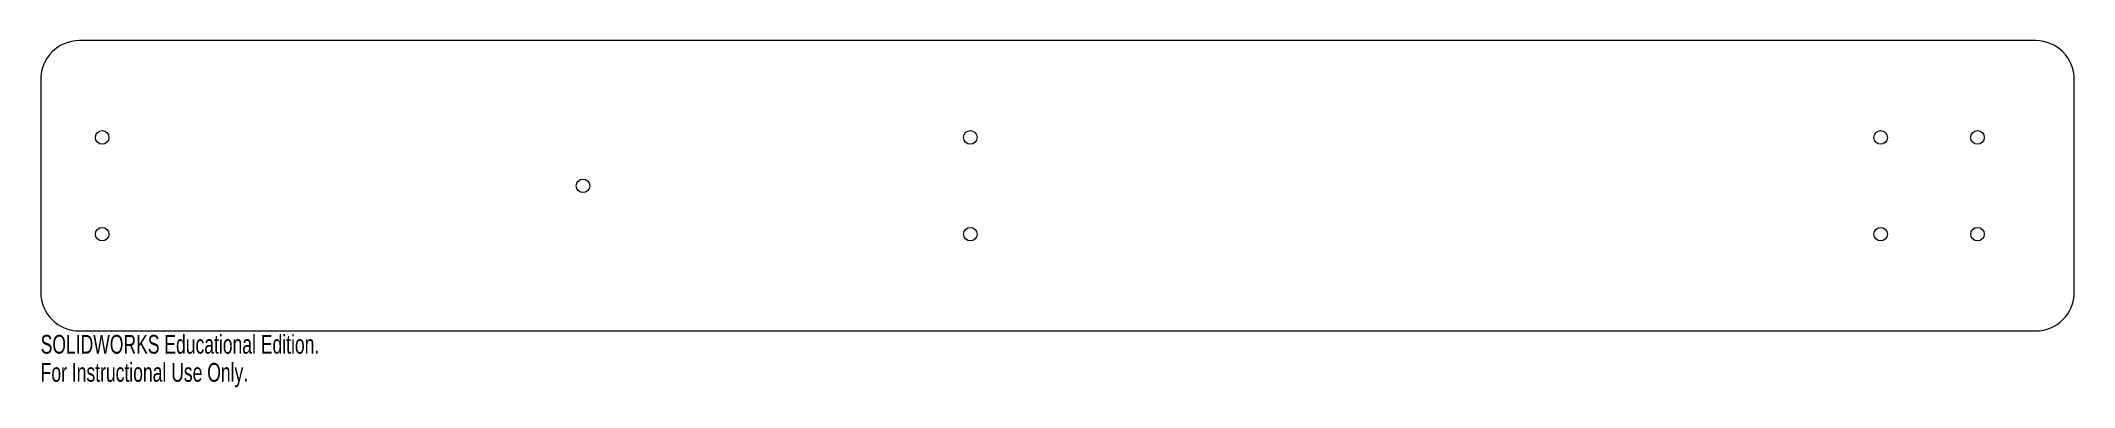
# Model space of a CAD drawing. Header units: millimetres. Extents: x -263 to 263, y -52 to 38.
import ezdxf

# ---------------------------------------------------------------- set-up
doc = ezdxf.new("R2010")
doc.units = ezdxf.units.MM
doc.styles.add('SLDTEXTSTYLE0', font='TXT', dxfattribs={"width": 0.7})

msp = doc.modelspace()

# ---------------------------------------------------------------- linework, layer by layer
at = {"color": 7, "linetype": 'Continuous', "lineweight": 15}
for p, q in [((252.5, 37.5), (-252.5, 37.5)), ((-262.5, 27.5), (-262.5, -27.5)), ((262.5, -27.5), (262.5, 27.5)), ((-252.5, -37.5), (252.5, -37.5))]:
    msp.add_line(p, q, dxfattribs=at)
at = {"color": 1, "linetype": 'Continuous', "lineweight": 15}
for centre in [(-246.62, 12.5), (-22.5, 12.5), (212.5, 12.5), (237.5, 12.5), (-122.5, 0), (-246.62, -12.5), (-22.5, -12.5), (212.5, -12.5), (237.5, -12.5)]:
    msp.add_circle(centre, 1.75, dxfattribs=at)
at = {"color": 7, "linetype": 'Continuous', "lineweight": 15}
for centre, start, end in [((-252.5, 27.5), 90, 180), ((252.5, 27.5), 0, 90), ((-252.5, -27.5), 180, 270), ((252.5, -27.5), 270, 0)]:
    msp.add_arc(centre, 10, start, end, dxfattribs=at)

# ---------------------------------------------------------------- texts
at = {"color": 7, "linetype": 'Continuous', "char_height": 4.8336, "attachment_point": 1, "style": 'SLDTEXTSTYLE0'}
for s, insert in [('SOLIDWORKS Educational Edition.', (-262.5, -38.52)), ('For Instructional Use Only.', (-262.5, -45.77))]:
    msp.add_mtext(s, dxfattribs=dict(at, insert=insert))

doc.saveas('drawing.dxf')
